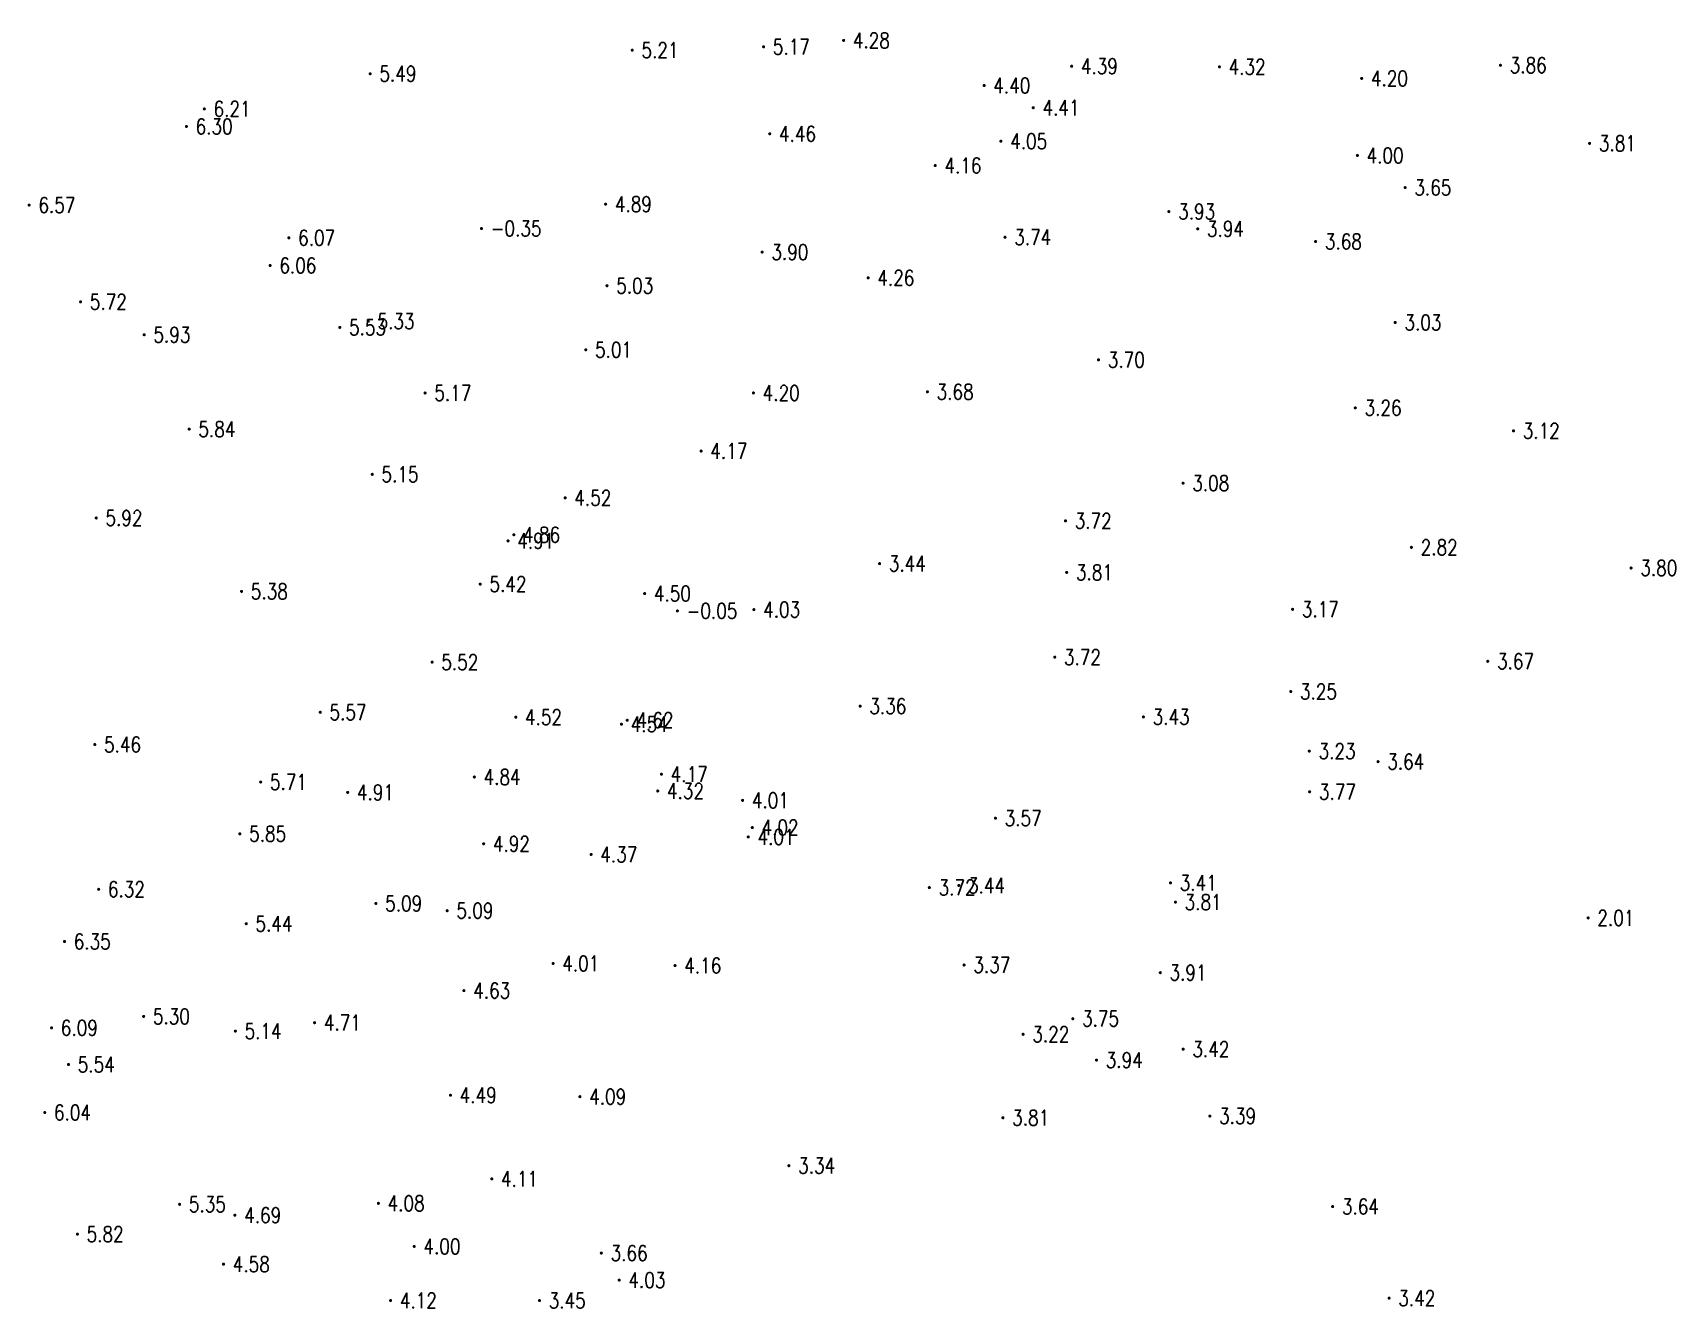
# Model space of a CAD drawing. Extents: x 476861 to 479475, y 2367369 to 2370541.
# Drawn here: x 478972.2 to 479078.1, y 2369335.7 to 2369418.4 of the extents above; entities that cross this region are included whole.
import ezdxf
from ezdxf.enums import TextEntityAlignment as Align

# ---------------------------------------------------------------- set-up
doc = ezdxf.new("R2010")
doc.units = 0
doc.header["$LTSCALE"] = 0.5
doc.layers.get('0').update_dxf_attribs({"linetype": 'CONTINUOUS'})
doc.layers.add('GCD', color=1, linetype='CONTINUOUS')
doc.styles.add('HZ', font='rs.shx', dxfattribs={"width": 0.8, "bigfont": 'hztxt.shx'})

# ---------------------------------------------------------------- blocks, each defined once
blk = doc.blocks.new('GC200')
at = {"linetype": 'Continuous', "const_width": 0.2, "flags": 128}
blk.add_lwpolyline([(-0.1, 0, 1), (0.1, 0, 1)], format="xyb", close=True, dxfattribs=at)

msp = doc.modelspace()

# ---------------------------------------------------------------- block references
at = {"layer": 'GCD', "linetype": 'Continuous'}
ref = msp.add_blockref('GC200', (479019.582, 2369417.5, 5.166), dxfattribs=dict(at, xscale=0.5, yscale=0.5, zscale=0.5))
ref.add_attrib('height', '5.17', dxfattribs={"linetype": 'Continuous', "height": 1, "style": 'HZ', "width": 0.8}).set_placement((479020.182, 2369417.5, 5.166), align=Align.MIDDLE_LEFT)
ref = msp.add_blockref('GC200', (479024.769, 2369417.913, 4.278), dxfattribs=dict(at, xscale=0.5, yscale=0.5, zscale=0.5))
ref.add_attrib('height', '4.28', dxfattribs={"linetype": 'Continuous', "height": 1, "style": 'HZ', "width": 0.8}).set_placement((479025.369, 2369417.913, 4.278), align=Align.MIDDLE_LEFT)
ref = msp.add_blockref('GC200', (479011.068, 2369417.278, 5.21), dxfattribs=dict(at, xscale=0.5, yscale=0.5, zscale=0.5))
ref.add_attrib('height', '5.21', dxfattribs={"linetype": 'Continuous', "height": 1, "style": 'HZ', "width": 0.8}).set_placement((479011.668, 2369417.278, 5.21), align=Align.MIDDLE_LEFT)
ref = msp.add_blockref('GC200', (478994.078, 2369415.753, 5.492), dxfattribs=dict(at, xscale=0.5, yscale=0.5, zscale=0.5))
ref.add_attrib('height', '5.49', dxfattribs={"linetype": 'Continuous', "height": 1, "style": 'HZ', "width": 0.8}).set_placement((478994.678, 2369415.753, 5.492), align=Align.MIDDLE_LEFT)
ref = msp.add_blockref('GC200', (479039.55, 2369416.236, 4.391), dxfattribs=dict(at, xscale=0.5, yscale=0.5, zscale=0.5))
ref.add_attrib('height', '4.39', dxfattribs={"linetype": 'Continuous', "height": 1, "style": 'HZ', "width": 0.8}).set_placement((479040.15, 2369416.236, 4.391), align=Align.MIDDLE_LEFT)
ref = msp.add_blockref('GC200', (479049.129, 2369416.197, 4.316), dxfattribs=dict(at, xscale=0.5, yscale=0.5, zscale=0.5))
ref.add_attrib('height', '4.32', dxfattribs={"linetype": 'Continuous', "height": 1, "style": 'HZ', "width": 0.8}).set_placement((479049.729, 2369416.197, 4.316), align=Align.MIDDLE_LEFT)
ref = msp.add_blockref('GC200', (479058.353, 2369415.45, 4.196), dxfattribs=dict(at, xscale=0.5, yscale=0.5, zscale=0.5))
ref.add_attrib('height', '4.20', dxfattribs={"linetype": 'Continuous', "height": 1, "style": 'HZ', "width": 0.8}).set_placement((479058.953, 2369415.45, 4.196), align=Align.MIDDLE_LEFT)
ref = msp.add_blockref('GC200', (479067.348, 2369416.298, 3.857), dxfattribs=dict(at, xscale=0.5, yscale=0.5, zscale=0.5))
ref.add_attrib('height', '3.86', dxfattribs={"linetype": 'Continuous', "height": 1, "style": 'HZ', "width": 0.8}).set_placement((479067.948, 2369416.298, 3.857), align=Align.MIDDLE_LEFT)
ref = msp.add_blockref('GC200', (479033.877, 2369414.989, 4.395), dxfattribs=dict(at, xscale=0.5, yscale=0.5, zscale=0.5))
ref.add_attrib('height', '4.40', dxfattribs={"linetype": 'Continuous', "height": 1, "style": 'HZ', "width": 0.8}).set_placement((479034.477, 2369414.989, 4.395), align=Align.MIDDLE_LEFT)
ref = msp.add_blockref('GC200', (478983.327, 2369413.47, 6.211), dxfattribs=dict(at, xscale=0.5, yscale=0.5, zscale=0.5))
ref.add_attrib('height', '6.21', dxfattribs={"linetype": 'Continuous', "height": 1, "style": 'HZ', "width": 0.8}).set_placement((478983.927, 2369413.47, 6.211), align=Align.MIDDLE_LEFT)
ref = msp.add_blockref('GC200', (479037.063, 2369413.548, 4.407), dxfattribs=dict(at, xscale=0.5, yscale=0.5, zscale=0.5))
ref.add_attrib('height', '4.41', dxfattribs={"linetype": 'Continuous', "height": 1, "style": 'HZ', "width": 0.8}).set_placement((479037.663, 2369413.548, 4.407), align=Align.MIDDLE_LEFT)
ref = msp.add_blockref('GC200', (478982.165, 2369412.332, 6.301), dxfattribs=dict(at, xscale=0.5, yscale=0.5, zscale=0.5))
ref.add_attrib('height', '6.30', dxfattribs={"linetype": 'Continuous', "height": 1, "style": 'HZ', "width": 0.8}).set_placement((478982.765, 2369412.332, 6.301), align=Align.MIDDLE_LEFT)
ref = msp.add_blockref('GC200', (479019.977, 2369411.857, 4.464), dxfattribs=dict(at, xscale=0.5, yscale=0.5, zscale=0.5))
ref.add_attrib('height', '4.46', dxfattribs={"linetype": 'Continuous', "height": 1, "style": 'HZ', "width": 0.8}).set_placement((479020.577, 2369411.857, 4.464), align=Align.MIDDLE_LEFT)
ref = msp.add_blockref('GC200', (479034.966, 2369411.375, 4.054), dxfattribs=dict(at, xscale=0.5, yscale=0.5, zscale=0.5))
ref.add_attrib('height', '4.05', dxfattribs={"linetype": 'Continuous', "height": 1, "style": 'HZ', "width": 0.8}).set_placement((479035.566, 2369411.375, 4.054), align=Align.MIDDLE_LEFT)
ref = msp.add_blockref('GC200', (479073.129, 2369411.238, 3.808), dxfattribs=dict(at, xscale=0.5, yscale=0.5, zscale=0.5))
ref.add_attrib('height', '3.81', dxfattribs={"linetype": 'Continuous', "height": 1, "style": 'HZ', "width": 0.8}).set_placement((479073.729, 2369411.238, 3.808), align=Align.MIDDLE_LEFT)
ref = msp.add_blockref('GC200', (479058.073, 2369410.454, 3.999), dxfattribs=dict(at, xscale=0.5, yscale=0.5, zscale=0.5))
ref.add_attrib('height', '4.00', dxfattribs={"linetype": 'Continuous', "height": 1, "style": 'HZ', "width": 0.8}).set_placement((479058.673, 2369410.454, 3.999), align=Align.MIDDLE_LEFT)
ref = msp.add_blockref('GC200', (479030.707, 2369409.798, 4.161), dxfattribs=dict(at, xscale=0.5, yscale=0.5, zscale=0.5))
ref.add_attrib('height', '4.16', dxfattribs={"linetype": 'Continuous', "height": 1, "style": 'HZ', "width": 0.8}).set_placement((479031.307, 2369409.798, 4.161), align=Align.MIDDLE_LEFT)
ref = msp.add_blockref('GC200', (479061.17, 2369408.372, 3.652), dxfattribs=dict(at, xscale=0.5, yscale=0.5, zscale=0.5))
ref.add_attrib('height', '3.65', dxfattribs={"linetype": 'Continuous', "height": 1, "style": 'HZ', "width": 0.8}).set_placement((479061.77, 2369408.372, 3.652), align=Align.MIDDLE_LEFT)
ref = msp.add_blockref('GC200', (478971.972, 2369407.238, 6.567), dxfattribs=dict(at, xscale=0.5, yscale=0.5, zscale=0.5))
ref.add_attrib('height', '6.57', dxfattribs={"linetype": 'Continuous', "height": 1, "style": 'HZ', "width": 0.8}).set_placement((478972.572, 2369407.238, 6.567), align=Align.MIDDLE_LEFT)
ref = msp.add_blockref('GC200', (479009.343, 2369407.297, 4.886), dxfattribs=dict(at, xscale=0.5, yscale=0.5, zscale=0.5))
ref.add_attrib('height', '4.89', dxfattribs={"linetype": 'Continuous', "height": 1, "style": 'HZ', "width": 0.8}).set_placement((479009.943, 2369407.297, 4.886), align=Align.MIDDLE_LEFT)
ref = msp.add_blockref('GC200', (479045.855, 2369406.814, 3.93), dxfattribs=dict(at, xscale=0.5, yscale=0.5, zscale=0.5))
ref.add_attrib('height', '3.93', dxfattribs={"linetype": 'Continuous', "height": 1, "style": 'HZ', "width": 0.8}).set_placement((479046.455, 2369406.814, 3.93), align=Align.MIDDLE_LEFT)
ref = msp.add_blockref('GC200', (478988.809, 2369405.116, 6.072), dxfattribs=dict(at, xscale=0.5, yscale=0.5, zscale=0.5))
ref.add_attrib('height', '6.07', dxfattribs={"linetype": 'Continuous', "height": 1, "style": 'HZ', "width": 0.8}).set_placement((478989.409, 2369405.116, 6.072), align=Align.MIDDLE_LEFT)
ref = msp.add_blockref('GC200', (479001.293, 2369405.716, -0.35), dxfattribs=dict(at, xscale=0.5, yscale=0.5, zscale=0.5))
ref.add_attrib('height', '-0.35', dxfattribs={"linetype": 'Continuous', "height": 1, "style": 'HZ', "width": 0.8}).set_placement((479001.893, 2369405.716, -0.35), align=Align.MIDDLE_LEFT)
ref = msp.add_blockref('GC200', (479035.231, 2369405.15, 3.743), dxfattribs=dict(at, xscale=0.5, yscale=0.5, zscale=0.5))
ref.add_attrib('height', '3.74', dxfattribs={"linetype": 'Continuous', "height": 1, "style": 'HZ', "width": 0.8}).set_placement((479035.831, 2369405.15, 3.743), align=Align.MIDDLE_LEFT)
ref = msp.add_blockref('GC200', (479047.722, 2369405.696, 3.941), dxfattribs=dict(at, xscale=0.5, yscale=0.5, zscale=0.5))
ref.add_attrib('height', '3.94', dxfattribs={"linetype": 'Continuous', "height": 1, "style": 'HZ', "width": 0.8}).set_placement((479048.322, 2369405.696, 3.941), align=Align.MIDDLE_LEFT)
ref = msp.add_blockref('GC200', (479055.367, 2369404.875, 3.678), dxfattribs=dict(at, xscale=0.5, yscale=0.5, zscale=0.5))
ref.add_attrib('height', '3.68', dxfattribs={"linetype": 'Continuous', "height": 1, "style": 'HZ', "width": 0.8}).set_placement((479055.967, 2369404.875, 3.678), align=Align.MIDDLE_LEFT)
ref = msp.add_blockref('GC200', (479019.485, 2369404.191, 3.898), dxfattribs=dict(at, xscale=0.5, yscale=0.5, zscale=0.5))
ref.add_attrib('height', '3.90', dxfattribs={"linetype": 'Continuous', "height": 1, "style": 'HZ', "width": 0.8}).set_placement((479020.085, 2369404.191, 3.898), align=Align.MIDDLE_LEFT)
ref = msp.add_blockref('GC200', (478987.591, 2369403.322, 6.062), dxfattribs=dict(at, xscale=0.5, yscale=0.5, zscale=0.5))
ref.add_attrib('height', '6.06', dxfattribs={"linetype": 'Continuous', "height": 1, "style": 'HZ', "width": 0.8}).set_placement((478988.191, 2369403.322, 6.062), align=Align.MIDDLE_LEFT)
ref = msp.add_blockref('GC200', (479009.43, 2369402.008, 5.025), dxfattribs=dict(at, xscale=0.5, yscale=0.5, zscale=0.5))
ref.add_attrib('height', '5.03', dxfattribs={"linetype": 'Continuous', "height": 1, "style": 'HZ', "width": 0.8}).set_placement((479010.03, 2369402.008, 5.025), align=Align.MIDDLE_LEFT)
ref = msp.add_blockref('GC200', (479026.36, 2369402.518, 4.261), dxfattribs=dict(at, xscale=0.5, yscale=0.5, zscale=0.5))
ref.add_attrib('height', '4.26', dxfattribs={"linetype": 'Continuous', "height": 1, "style": 'HZ', "width": 0.8}).set_placement((479026.96, 2369402.518, 4.261), align=Align.MIDDLE_LEFT)
ref = msp.add_blockref('GC200', (478975.306, 2369400.963, 5.72), dxfattribs=dict(at, xscale=0.5, yscale=0.5, zscale=0.5))
ref.add_attrib('height', '5.72', dxfattribs={"linetype": 'Continuous', "height": 1, "style": 'HZ', "width": 0.8}).set_placement((478975.906, 2369400.963, 5.72), align=Align.MIDDLE_LEFT)
ref = msp.add_blockref('GC200', (478993.956, 2369399.707, 5.331), dxfattribs=dict(at, xscale=0.5, yscale=0.5, zscale=0.5))
ref.add_attrib('height', '5.33', dxfattribs={"linetype": 'Continuous', "height": 1, "style": 'HZ', "width": 0.8}).set_placement((478994.556, 2369399.707, 5.331), align=Align.MIDDLE_LEFT)
ref = msp.add_blockref('GC200', (479060.525, 2369399.628, 3.028), dxfattribs=dict(at, xscale=0.5, yscale=0.5, zscale=0.5))
ref.add_attrib('height', '3.03', dxfattribs={"linetype": 'Continuous', "height": 1, "style": 'HZ', "width": 0.8}).set_placement((479061.125, 2369399.628, 3.028), align=Align.MIDDLE_LEFT)
ref = msp.add_blockref('GC200', (478979.428, 2369398.832, 5.927), dxfattribs=dict(at, xscale=0.5, yscale=0.5, zscale=0.5))
ref.add_attrib('height', '5.93', dxfattribs={"linetype": 'Continuous', "height": 1, "style": 'HZ', "width": 0.8}).set_placement((478980.028, 2369398.832, 5.927), align=Align.MIDDLE_LEFT)
ref = msp.add_blockref('GC200', (478992.109, 2369399.31, 5.527), dxfattribs=dict(at, xscale=0.5, yscale=0.5, zscale=0.5))
ref.add_attrib('height', '5.53', dxfattribs={"linetype": 'Continuous', "height": 1, "style": 'HZ', "width": 0.8}).set_placement((478992.709, 2369399.31, 5.527), align=Align.MIDDLE_LEFT)
ref = msp.add_blockref('GC200', (479008.054, 2369397.859, 5.008), dxfattribs=dict(at, xscale=0.5, yscale=0.5, zscale=0.5))
ref.add_attrib('height', '5.01', dxfattribs={"linetype": 'Continuous', "height": 1, "style": 'HZ', "width": 0.8}).set_placement((479008.654, 2369397.859, 5.008), align=Align.MIDDLE_LEFT)
ref = msp.add_blockref('GC200', (479041.294, 2369397.206, 3.703), dxfattribs=dict(at, xscale=0.5, yscale=0.5, zscale=0.5))
ref.add_attrib('height', '3.70', dxfattribs={"linetype": 'Continuous', "height": 1, "style": 'HZ', "width": 0.8}).set_placement((479041.894, 2369397.206, 3.703), align=Align.MIDDLE_LEFT)
ref = msp.add_blockref('GC200', (478997.636, 2369395.055, 5.168), dxfattribs=dict(at, xscale=0.5, yscale=0.5, zscale=0.5))
ref.add_attrib('height', '5.17', dxfattribs={"linetype": 'Continuous', "height": 1, "style": 'HZ', "width": 0.8}).set_placement((478998.236, 2369395.055, 5.168), align=Align.MIDDLE_LEFT)
ref = msp.add_blockref('GC200', (479018.925, 2369395.057, 4.204), dxfattribs=dict(at, xscale=0.5, yscale=0.5, zscale=0.5))
ref.add_attrib('height', '4.20', dxfattribs={"linetype": 'Continuous', "height": 1, "style": 'HZ', "width": 0.8}).set_placement((479019.525, 2369395.057, 4.204), align=Align.MIDDLE_LEFT)
ref = msp.add_blockref('GC200', (479030.199, 2369395.133, 3.681), dxfattribs=dict(at, xscale=0.5, yscale=0.5, zscale=0.5))
ref.add_attrib('height', '3.68', dxfattribs={"linetype": 'Continuous', "height": 1, "style": 'HZ', "width": 0.8}).set_placement((479030.799, 2369395.133, 3.681), align=Align.MIDDLE_LEFT)
ref = msp.add_blockref('GC200', (479057.94, 2369394.092, 3.256), dxfattribs=dict(at, xscale=0.5, yscale=0.5, zscale=0.5))
ref.add_attrib('height', '3.26', dxfattribs={"linetype": 'Continuous', "height": 1, "style": 'HZ', "width": 0.8}).set_placement((479058.54, 2369394.092, 3.256), align=Align.MIDDLE_LEFT)
ref = msp.add_blockref('GC200', (478982.343, 2369392.716, 5.838), dxfattribs=dict(at, xscale=0.5, yscale=0.5, zscale=0.5))
ref.add_attrib('height', '5.84', dxfattribs={"linetype": 'Continuous', "height": 1, "style": 'HZ', "width": 0.8}).set_placement((478982.943, 2369392.716, 5.838), align=Align.MIDDLE_LEFT)
ref = msp.add_blockref('GC200', (479068.195, 2369392.604, 3.115), dxfattribs=dict(at, xscale=0.5, yscale=0.5, zscale=0.5))
ref.add_attrib('height', '3.12', dxfattribs={"linetype": 'Continuous', "height": 1, "style": 'HZ', "width": 0.8}).set_placement((479068.795, 2369392.604, 3.115), align=Align.MIDDLE_LEFT)
ref = msp.add_blockref('GC200', (479015.532, 2369391.294, 4.17), dxfattribs=dict(at, xscale=0.5, yscale=0.5, zscale=0.5))
ref.add_attrib('height', '4.17', dxfattribs={"linetype": 'Continuous', "height": 1, "style": 'HZ', "width": 0.8}).set_placement((479016.132, 2369391.294, 4.17), align=Align.MIDDLE_LEFT)
ref = msp.add_blockref('GC200', (478994.212, 2369389.783, 5.147), dxfattribs=dict(at, xscale=0.5, yscale=0.5, zscale=0.5))
ref.add_attrib('height', '5.15', dxfattribs={"linetype": 'Continuous', "height": 1, "style": 'HZ', "width": 0.8}).set_placement((478994.812, 2369389.783, 5.147), align=Align.MIDDLE_LEFT)
ref = msp.add_blockref('GC200', (479046.771, 2369389.211, 3.076), dxfattribs=dict(at, xscale=0.5, yscale=0.5, zscale=0.5))
ref.add_attrib('height', '3.08', dxfattribs={"linetype": 'Continuous', "height": 1, "style": 'HZ', "width": 0.8}).set_placement((479047.371, 2369389.211, 3.076), align=Align.MIDDLE_LEFT)
ref = msp.add_blockref('GC200', (479006.717, 2369388.263, 4.516), dxfattribs=dict(at, xscale=0.5, yscale=0.5, zscale=0.5))
ref.add_attrib('height', '4.52', dxfattribs={"linetype": 'Continuous', "height": 1, "style": 'HZ', "width": 0.8}).set_placement((479007.317, 2369388.263, 4.516), align=Align.MIDDLE_LEFT)
ref = msp.add_blockref('GC200', (478976.318, 2369386.954, 5.92), dxfattribs=dict(at, xscale=0.5, yscale=0.5, zscale=0.5))
ref.add_attrib('height', '5.92', dxfattribs={"linetype": 'Continuous', "height": 1, "style": 'HZ', "width": 0.8}).set_placement((478976.918, 2369386.954, 5.92), align=Align.MIDDLE_LEFT)
ref = msp.add_blockref('GC200', (479039.152, 2369386.772, 3.715), dxfattribs=dict(at, xscale=0.5, yscale=0.5, zscale=0.5))
ref.add_attrib('height', '3.72', dxfattribs={"linetype": 'Continuous', "height": 1, "style": 'HZ', "width": 0.8}).set_placement((479039.752, 2369386.772, 3.715), align=Align.MIDDLE_LEFT)
ref = msp.add_blockref('GC200', (479003.392, 2369385.868, 4.861), dxfattribs=dict(at, xscale=0.5, yscale=0.5, zscale=0.5))
ref.add_attrib('height', '4.86', dxfattribs={"linetype": 'Continuous', "height": 1, "style": 'HZ', "width": 0.8}).set_placement((479003.992, 2369385.868, 4.861), align=Align.MIDDLE_LEFT)
ref = msp.add_blockref('GC200', (479003.014, 2369385.47, 4.912), dxfattribs=dict(at, xscale=0.5, yscale=0.5, zscale=0.5))
ref.add_attrib('height', '4.91', dxfattribs={"linetype": 'Continuous', "height": 1, "style": 'HZ', "width": 0.8}).set_placement((479003.614, 2369385.47, 4.912), align=Align.MIDDLE_LEFT)
ref = msp.add_blockref('GC200', (479061.579, 2369385.051, 2.815), dxfattribs=dict(at, xscale=0.5, yscale=0.5, zscale=0.5))
ref.add_attrib('height', '2.82', dxfattribs={"linetype": 'Continuous', "height": 1, "style": 'HZ', "width": 0.8}).set_placement((479062.179, 2369385.051, 2.815), align=Align.MIDDLE_LEFT)
ref = msp.add_blockref('GC200', (479027.1, 2369383.995, 3.444), dxfattribs=dict(at, xscale=0.5, yscale=0.5, zscale=0.5))
ref.add_attrib('height', '3.44', dxfattribs={"linetype": 'Continuous', "height": 1, "style": 'HZ', "width": 0.8}).set_placement((479027.7, 2369383.995, 3.444), align=Align.MIDDLE_LEFT)
ref = msp.add_blockref('GC200', (479075.816, 2369383.711, 3.802), dxfattribs=dict(at, xscale=0.5, yscale=0.5, zscale=0.5))
ref.add_attrib('height', '3.80', dxfattribs={"linetype": 'Continuous', "height": 1, "style": 'HZ', "width": 0.8}).set_placement((479076.416, 2369383.711, 3.802), align=Align.MIDDLE_LEFT)
ref = msp.add_blockref('GC200', (479001.214, 2369382.67, 5.416), dxfattribs=dict(at, xscale=0.5, yscale=0.5, zscale=0.5))
ref.add_attrib('height', '5.42', dxfattribs={"linetype": 'Continuous', "height": 1, "style": 'HZ', "width": 0.8}).set_placement((479001.814, 2369382.67, 5.416), align=Align.MIDDLE_LEFT)
ref = msp.add_blockref('GC200', (479039.227, 2369383.428, 3.805), dxfattribs=dict(at, xscale=0.5, yscale=0.5, zscale=0.5))
ref.add_attrib('height', '3.81', dxfattribs={"linetype": 'Continuous', "height": 1, "style": 'HZ', "width": 0.8}).set_placement((479039.827, 2369383.428, 3.805), align=Align.MIDDLE_LEFT)
ref = msp.add_blockref('GC200', (478985.741, 2369382.197, 5.384), dxfattribs=dict(at, xscale=0.5, yscale=0.5, zscale=0.5))
ref.add_attrib('height', '5.38', dxfattribs={"linetype": 'Continuous', "height": 1, "style": 'HZ', "width": 0.8}).set_placement((478986.341, 2369382.197, 5.384), align=Align.MIDDLE_LEFT)
ref = msp.add_blockref('GC200', (479011.87, 2369382.055, 4.495), dxfattribs=dict(at, xscale=0.5, yscale=0.5, zscale=0.5))
ref.add_attrib('height', '4.50', dxfattribs={"linetype": 'Continuous', "height": 1, "style": 'HZ', "width": 0.8}).set_placement((479012.47, 2369382.055, 4.495), align=Align.MIDDLE_LEFT)
ref = msp.add_blockref('GC200', (479013.993, 2369380.928, -0.045), dxfattribs=dict(at, xscale=0.5, yscale=0.5, zscale=0.5))
ref.add_attrib('height', '-0.05', dxfattribs={"linetype": 'Continuous', "height": 1, "style": 'HZ', "width": 0.8}).set_placement((479014.593, 2369380.928, -0.045), align=Align.MIDDLE_LEFT)
ref = msp.add_blockref('GC200', (479018.952, 2369381.013, 4.034), dxfattribs=dict(at, xscale=0.5, yscale=0.5, zscale=0.5))
ref.add_attrib('height', '4.03', dxfattribs={"linetype": 'Continuous', "height": 1, "style": 'HZ', "width": 0.8}).set_placement((479019.552, 2369381.013, 4.034), align=Align.MIDDLE_LEFT)
ref = msp.add_blockref('GC200', (479053.873, 2369381.032, 3.167), dxfattribs=dict(at, xscale=0.5, yscale=0.5, zscale=0.5))
ref.add_attrib('height', '3.17', dxfattribs={"linetype": 'Continuous', "height": 1, "style": 'HZ', "width": 0.8}).set_placement((479054.473, 2369381.032, 3.167), align=Align.MIDDLE_LEFT)
ref = msp.add_blockref('GC200', (478998.092, 2369377.61, 5.522), dxfattribs=dict(at, xscale=0.5, yscale=0.5, zscale=0.5))
ref.add_attrib('height', '5.52', dxfattribs={"linetype": 'Continuous', "height": 1, "style": 'HZ', "width": 0.8}).set_placement((478998.692, 2369377.61, 5.522), align=Align.MIDDLE_LEFT)
ref = msp.add_blockref('GC200', (479038.453, 2369377.935, 3.721), dxfattribs=dict(at, xscale=0.5, yscale=0.5, zscale=0.5))
ref.add_attrib('height', '3.72', dxfattribs={"linetype": 'Continuous', "height": 1, "style": 'HZ', "width": 0.8}).set_placement((479039.053, 2369377.935, 3.721), align=Align.MIDDLE_LEFT)
ref = msp.add_blockref('GC200', (479066.528, 2369377.663, 3.668), dxfattribs=dict(at, xscale=0.5, yscale=0.5, zscale=0.5))
ref.add_attrib('height', '3.67', dxfattribs={"linetype": 'Continuous', "height": 1, "style": 'HZ', "width": 0.8}).set_placement((479067.128, 2369377.663, 3.668), align=Align.MIDDLE_LEFT)
ref = msp.add_blockref('GC200', (479053.753, 2369375.704, 3.248), dxfattribs=dict(at, xscale=0.5, yscale=0.5, zscale=0.5))
ref.add_attrib('height', '3.25', dxfattribs={"linetype": 'Continuous', "height": 1, "style": 'HZ', "width": 0.8}).set_placement((479054.353, 2369375.704, 3.248), align=Align.MIDDLE_LEFT)
ref = msp.add_blockref('GC200', (478990.843, 2369374.358, 5.567), dxfattribs=dict(at, xscale=0.5, yscale=0.5, zscale=0.5))
ref.add_attrib('height', '5.57', dxfattribs={"linetype": 'Continuous', "height": 1, "style": 'HZ', "width": 0.8}).set_placement((478991.443, 2369374.358, 5.567), align=Align.MIDDLE_LEFT)
ref = msp.add_blockref('GC200', (479003.516, 2369374.043, 4.522), dxfattribs=dict(at, xscale=0.5, yscale=0.5, zscale=0.5))
ref.add_attrib('height', '4.52', dxfattribs={"linetype": 'Continuous', "height": 1, "style": 'HZ', "width": 0.8}).set_placement((479004.116, 2369374.043, 4.522), align=Align.MIDDLE_LEFT)
ref = msp.add_blockref('GC200', (479025.84, 2369374.756, 3.357), dxfattribs=dict(at, xscale=0.5, yscale=0.5, zscale=0.5))
ref.add_attrib('height', '3.36', dxfattribs={"linetype": 'Continuous', "height": 1, "style": 'HZ', "width": 0.8}).set_placement((479026.44, 2369374.756, 3.357), align=Align.MIDDLE_LEFT)
ref = msp.add_blockref('GC200', (479044.201, 2369374.057, 3.425), dxfattribs=dict(at, xscale=0.5, yscale=0.5, zscale=0.5))
ref.add_attrib('height', '3.43', dxfattribs={"linetype": 'Continuous', "height": 1, "style": 'HZ', "width": 0.8}).set_placement((479044.801, 2369374.057, 3.425), align=Align.MIDDLE_LEFT)
ref = msp.add_blockref('GC200', (479010.366, 2369373.587, 4.542), dxfattribs=dict(at, xscale=0.5, yscale=0.5, zscale=0.5))
ref.add_attrib('height', '4.54', dxfattribs={"linetype": 'Continuous', "height": 1, "style": 'HZ', "width": 0.8}).set_placement((479010.966, 2369373.587, 4.542), align=Align.MIDDLE_LEFT)
ref = msp.add_blockref('GC200', (479010.742, 2369373.841, 4.618), dxfattribs=dict(at, xscale=0.5, yscale=0.5, zscale=0.5))
ref.add_attrib('height', '4.62', dxfattribs={"linetype": 'Continuous', "height": 1, "style": 'HZ', "width": 0.8}).set_placement((479011.342, 2369373.841, 4.618), align=Align.MIDDLE_LEFT)
ref = msp.add_blockref('GC200', (478976.227, 2369372.268, 5.46), dxfattribs=dict(at, xscale=0.5, yscale=0.5, zscale=0.5))
ref.add_attrib('height', '5.46', dxfattribs={"linetype": 'Continuous', "height": 1, "style": 'HZ', "width": 0.8}).set_placement((478976.827, 2369372.268, 5.46), align=Align.MIDDLE_LEFT)
ref = msp.add_blockref('GC200', (479054.958, 2369371.842, 3.227), dxfattribs=dict(at, xscale=0.5, yscale=0.5, zscale=0.5))
ref.add_attrib('height', '3.23', dxfattribs={"linetype": 'Continuous', "height": 1, "style": 'HZ', "width": 0.8}).set_placement((479055.558, 2369371.842, 3.227), align=Align.MIDDLE_LEFT)
ref = msp.add_blockref('GC200', (479059.413, 2369371.159, 3.643), dxfattribs=dict(at, xscale=0.5, yscale=0.5, zscale=0.5))
ref.add_attrib('height', '3.64', dxfattribs={"linetype": 'Continuous', "height": 1, "style": 'HZ', "width": 0.8}).set_placement((479060.013, 2369371.159, 3.643), align=Align.MIDDLE_LEFT)
ref = msp.add_blockref('GC200', (478986.979, 2369369.838, 5.714), dxfattribs=dict(at, xscale=0.5, yscale=0.5, zscale=0.5))
ref.add_attrib('height', '5.71', dxfattribs={"linetype": 'Continuous', "height": 1, "style": 'HZ', "width": 0.8}).set_placement((478987.579, 2369369.838, 5.714), align=Align.MIDDLE_LEFT)
ref = msp.add_blockref('GC200', (479000.83, 2369370.163, 4.844), dxfattribs=dict(at, xscale=0.5, yscale=0.5, zscale=0.5))
ref.add_attrib('height', '4.84', dxfattribs={"linetype": 'Continuous', "height": 1, "style": 'HZ', "width": 0.8}).set_placement((479001.43, 2369370.163, 4.844), align=Align.MIDDLE_LEFT)
ref = msp.add_blockref('GC200', (479012.957, 2369370.344, 4.17), dxfattribs=dict(at, xscale=0.5, yscale=0.5, zscale=0.5))
ref.add_attrib('height', '4.17', dxfattribs={"linetype": 'Continuous', "height": 1, "style": 'HZ', "width": 0.8}).set_placement((479013.557, 2369370.344, 4.17), align=Align.MIDDLE_LEFT)
ref = msp.add_blockref('GC200', (478992.62, 2369369.165, 4.914), dxfattribs=dict(at, xscale=0.5, yscale=0.5, zscale=0.5))
ref.add_attrib('height', '4.91', dxfattribs={"linetype": 'Continuous', "height": 1, "style": 'HZ', "width": 0.8}).set_placement((478993.22, 2369369.165, 4.914), align=Align.MIDDLE_LEFT)
ref = msp.add_blockref('GC200', (479012.718, 2369369.256, 4.321), dxfattribs=dict(at, xscale=0.5, yscale=0.5, zscale=0.5))
ref.add_attrib('height', '4.32', dxfattribs={"linetype": 'Continuous', "height": 1, "style": 'HZ', "width": 0.8}).set_placement((479013.318, 2369369.256, 4.321), align=Align.MIDDLE_LEFT)
ref = msp.add_blockref('GC200', (479054.979, 2369369.205, 3.769), dxfattribs=dict(at, xscale=0.5, yscale=0.5, zscale=0.5))
ref.add_attrib('height', '3.77', dxfattribs={"linetype": 'Continuous', "height": 1, "style": 'HZ', "width": 0.8}).set_placement((479055.579, 2369369.205, 3.769), align=Align.MIDDLE_LEFT)
ref = msp.add_blockref('GC200', (479018.22, 2369368.65, 4.013), dxfattribs=dict(at, xscale=0.5, yscale=0.5, zscale=0.5))
ref.add_attrib('height', '4.01', dxfattribs={"linetype": 'Continuous', "height": 1, "style": 'HZ', "width": 0.8}).set_placement((479018.82, 2369368.65, 4.013), align=Align.MIDDLE_LEFT)
ref = msp.add_blockref('GC200', (479018.85, 2369366.884, 4.024), dxfattribs=dict(at, xscale=0.5, yscale=0.5, zscale=0.5))
ref.add_attrib('height', '4.02', dxfattribs={"linetype": 'Continuous', "height": 1, "style": 'HZ', "width": 0.8}).set_placement((479019.45, 2369366.884, 4.024), align=Align.MIDDLE_LEFT)
ref = msp.add_blockref('GC200', (479034.61, 2369367.493, 3.572), dxfattribs=dict(at, xscale=0.5, yscale=0.5, zscale=0.5))
ref.add_attrib('height', '3.57', dxfattribs={"linetype": 'Continuous', "height": 1, "style": 'HZ', "width": 0.8}).set_placement((479035.21, 2369367.493, 3.572), align=Align.MIDDLE_LEFT)
ref = msp.add_blockref('GC200', (478985.631, 2369366.483, 5.853), dxfattribs=dict(at, xscale=0.5, yscale=0.5, zscale=0.5))
ref.add_attrib('height', '5.85', dxfattribs={"linetype": 'Continuous', "height": 1, "style": 'HZ', "width": 0.8}).set_placement((478986.231, 2369366.483, 5.853), align=Align.MIDDLE_LEFT)
ref = msp.add_blockref('GC200', (479001.435, 2369365.834, 4.915), dxfattribs=dict(at, xscale=0.5, yscale=0.5, zscale=0.5))
ref.add_attrib('height', '4.92', dxfattribs={"linetype": 'Continuous', "height": 1, "style": 'HZ', "width": 0.8}).set_placement((479002.035, 2369365.834, 4.915), align=Align.MIDDLE_LEFT)
ref = msp.add_blockref('GC200', (479018.587, 2369366.278, 4.007), dxfattribs=dict(at, xscale=0.5, yscale=0.5, zscale=0.5))
ref.add_attrib('height', '4.01', dxfattribs={"linetype": 'Continuous', "height": 1, "style": 'HZ', "width": 0.8}).set_placement((479019.187, 2369366.278, 4.007), align=Align.MIDDLE_LEFT)
ref = msp.add_blockref('GC200', (479008.4, 2369365.144, 4.372), dxfattribs=dict(at, xscale=0.5, yscale=0.5, zscale=0.5))
ref.add_attrib('height', '4.37', dxfattribs={"linetype": 'Continuous', "height": 1, "style": 'HZ', "width": 0.8}).set_placement((479009, 2369365.144, 4.372), align=Align.MIDDLE_LEFT)
ref = msp.add_blockref('GC200', (478976.479, 2369362.885, 6.318), dxfattribs=dict(at, xscale=0.5, yscale=0.5, zscale=0.5))
ref.add_attrib('height', '6.32', dxfattribs={"linetype": 'Continuous', "height": 1, "style": 'HZ', "width": 0.8}).set_placement((478977.079, 2369362.885, 6.318), align=Align.MIDDLE_LEFT)
ref = msp.add_blockref('GC200', (479030.326, 2369362.997, 3.715), dxfattribs=dict(at, xscale=0.5, yscale=0.5, zscale=0.5))
ref.add_attrib('height', '3.72', dxfattribs={"linetype": 'Continuous', "height": 1, "style": 'HZ', "width": 0.8}).set_placement((479030.926, 2369362.997, 3.715), align=Align.MIDDLE_LEFT)
ref = msp.add_blockref('GC200', (479032.234, 2369363.135, 3.435), dxfattribs=dict(at, xscale=0.5, yscale=0.5, zscale=0.5))
ref.add_attrib('height', '3.44', dxfattribs={"linetype": 'Continuous', "height": 1, "style": 'HZ', "width": 0.8}).set_placement((479032.834, 2369363.135, 3.435), align=Align.MIDDLE_LEFT)
ref = msp.add_blockref('GC200', (479045.958, 2369363.301, 3.405), dxfattribs=dict(at, xscale=0.5, yscale=0.5, zscale=0.5))
ref.add_attrib('height', '3.41', dxfattribs={"linetype": 'Continuous', "height": 1, "style": 'HZ', "width": 0.8}).set_placement((479046.558, 2369363.301, 3.405), align=Align.MIDDLE_LEFT)
ref = msp.add_blockref('GC200', (478994.452, 2369361.965, 5.093), dxfattribs=dict(at, xscale=0.5, yscale=0.5, zscale=0.5))
ref.add_attrib('height', '5.09', dxfattribs={"linetype": 'Continuous', "height": 1, "style": 'HZ', "width": 0.8}).set_placement((478995.052, 2369361.965, 5.093), align=Align.MIDDLE_LEFT)
ref = msp.add_blockref('GC200', (478999.068, 2369361.499, 5.088), dxfattribs=dict(at, xscale=0.5, yscale=0.5, zscale=0.5))
ref.add_attrib('height', '5.09', dxfattribs={"linetype": 'Continuous', "height": 1, "style": 'HZ', "width": 0.8}).set_placement((478999.668, 2369361.499, 5.088), align=Align.MIDDLE_LEFT)
ref = msp.add_blockref('GC200', (479046.278, 2369362.054, 3.814), dxfattribs=dict(at, xscale=0.5, yscale=0.5, zscale=0.5))
ref.add_attrib('height', '3.81', dxfattribs={"linetype": 'Continuous', "height": 1, "style": 'HZ', "width": 0.8}).set_placement((479046.878, 2369362.054, 3.814), align=Align.MIDDLE_LEFT)
ref = msp.add_blockref('GC200', (478986.044, 2369360.654, 5.442), dxfattribs=dict(at, xscale=0.5, yscale=0.5, zscale=0.5))
ref.add_attrib('height', '5.44', dxfattribs={"linetype": 'Continuous', "height": 1, "style": 'HZ', "width": 0.8}).set_placement((478986.644, 2369360.654, 5.442), align=Align.MIDDLE_LEFT)
ref = msp.add_blockref('GC200', (479073.032, 2369361.027, 2.01), dxfattribs=dict(at, xscale=0.5, yscale=0.5, zscale=0.5))
ref.add_attrib('height', '2.01', dxfattribs={"linetype": 'Continuous', "height": 1, "style": 'HZ', "width": 0.8}).set_placement((479073.632, 2369361.027, 2.01), align=Align.MIDDLE_LEFT)
ref = msp.add_blockref('GC200', (478974.264, 2369359.502, 6.348), dxfattribs=dict(at, xscale=0.5, yscale=0.5, zscale=0.5))
ref.add_attrib('height', '6.35', dxfattribs={"linetype": 'Continuous', "height": 1, "style": 'HZ', "width": 0.8}).set_placement((478974.864, 2369359.502, 6.348), align=Align.MIDDLE_LEFT)
ref = msp.add_blockref('GC200', (479005.933, 2369358.077, 4.014), dxfattribs=dict(at, xscale=0.5, yscale=0.5, zscale=0.5))
ref.add_attrib('height', '4.01', dxfattribs={"linetype": 'Continuous', "height": 1, "style": 'HZ', "width": 0.8}).set_placement((479006.533, 2369358.077, 4.014), align=Align.MIDDLE_LEFT)
ref = msp.add_blockref('GC200', (479013.84, 2369357.942, 4.16), dxfattribs=dict(at, xscale=0.5, yscale=0.5, zscale=0.5))
ref.add_attrib('height', '4.16', dxfattribs={"linetype": 'Continuous', "height": 1, "style": 'HZ', "width": 0.8}).set_placement((479014.44, 2369357.942, 4.16), align=Align.MIDDLE_LEFT)
ref = msp.add_blockref('GC200', (479032.579, 2369357.978, 3.374), dxfattribs=dict(at, xscale=0.5, yscale=0.5, zscale=0.5))
ref.add_attrib('height', '3.37', dxfattribs={"linetype": 'Continuous', "height": 1, "style": 'HZ', "width": 0.8}).set_placement((479033.179, 2369357.978, 3.374), align=Align.MIDDLE_LEFT)
ref = msp.add_blockref('GC200', (479045.296, 2369357.482, 3.911), dxfattribs=dict(at, xscale=0.5, yscale=0.5, zscale=0.5))
ref.add_attrib('height', '3.91', dxfattribs={"linetype": 'Continuous', "height": 1, "style": 'HZ', "width": 0.8}).set_placement((479045.896, 2369357.482, 3.911), align=Align.MIDDLE_LEFT)
ref = msp.add_blockref('GC200', (479000.154, 2369356.317, 4.631), dxfattribs=dict(at, xscale=0.5, yscale=0.5, zscale=0.5))
ref.add_attrib('height', '4.63', dxfattribs={"linetype": 'Continuous', "height": 1, "style": 'HZ', "width": 0.8}).set_placement((479000.754, 2369356.317, 4.631), align=Align.MIDDLE_LEFT)
ref = msp.add_blockref('GC200', (478973.427, 2369353.904, 6.09), dxfattribs=dict(at, xscale=0.5, yscale=0.5, zscale=0.5))
ref.add_attrib('height', '6.09', dxfattribs={"linetype": 'Continuous', "height": 1, "style": 'HZ', "width": 0.8}).set_placement((478974.027, 2369353.904, 6.09), align=Align.MIDDLE_LEFT)
ref = msp.add_blockref('GC200', (478979.393, 2369354.645, 5.298), dxfattribs=dict(at, xscale=0.5, yscale=0.5, zscale=0.5))
ref.add_attrib('height', '5.30', dxfattribs={"linetype": 'Continuous', "height": 1, "style": 'HZ', "width": 0.8}).set_placement((478979.993, 2369354.645, 5.298), align=Align.MIDDLE_LEFT)
ref = msp.add_blockref('GC200', (478990.476, 2369354.238, 4.712), dxfattribs=dict(at, xscale=0.5, yscale=0.5, zscale=0.5))
ref.add_attrib('height', '4.71', dxfattribs={"linetype": 'Continuous', "height": 1, "style": 'HZ', "width": 0.8}).set_placement((478991.076, 2369354.238, 4.712), align=Align.MIDDLE_LEFT)
ref = msp.add_blockref('GC200', (479039.628, 2369354.498, 3.754), dxfattribs=dict(at, xscale=0.5, yscale=0.5, zscale=0.5))
ref.add_attrib('height', '3.75', dxfattribs={"linetype": 'Continuous', "height": 1, "style": 'HZ', "width": 0.8}).set_placement((479040.228, 2369354.498, 3.754), align=Align.MIDDLE_LEFT)
ref = msp.add_blockref('GC200', (478985.338, 2369353.691, 5.139), dxfattribs=dict(at, xscale=0.5, yscale=0.5, zscale=0.5))
ref.add_attrib('height', '5.14', dxfattribs={"linetype": 'Continuous', "height": 1, "style": 'HZ', "width": 0.8}).set_placement((478985.938, 2369353.691, 5.139), align=Align.MIDDLE_LEFT)
ref = msp.add_blockref('GC200', (479036.403, 2369353.486, 3.22), dxfattribs=dict(at, xscale=0.5, yscale=0.5, zscale=0.5))
ref.add_attrib('height', '3.22', dxfattribs={"linetype": 'Continuous', "height": 1, "style": 'HZ', "width": 0.8}).set_placement((479037.003, 2369353.486, 3.22), align=Align.MIDDLE_LEFT)
ref = msp.add_blockref('GC200', (479041.159, 2369351.815, 3.935), dxfattribs=dict(at, xscale=0.5, yscale=0.5, zscale=0.5))
ref.add_attrib('height', '3.94', dxfattribs={"linetype": 'Continuous', "height": 1, "style": 'HZ', "width": 0.8}).set_placement((479041.759, 2369351.815, 3.935), align=Align.MIDDLE_LEFT)
ref = msp.add_blockref('GC200', (479046.778, 2369352.52, 3.42), dxfattribs=dict(at, xscale=0.5, yscale=0.5, zscale=0.5))
ref.add_attrib('height', '3.42', dxfattribs={"linetype": 'Continuous', "height": 1, "style": 'HZ', "width": 0.8}).set_placement((479047.378, 2369352.52, 3.42), align=Align.MIDDLE_LEFT)
ref = msp.add_blockref('GC200', (478974.521, 2369351.528, 5.535), dxfattribs=dict(at, xscale=0.5, yscale=0.5, zscale=0.5))
ref.add_attrib('height', '5.54', dxfattribs={"linetype": 'Continuous', "height": 1, "style": 'HZ', "width": 0.8}).set_placement((478975.121, 2369351.528, 5.535), align=Align.MIDDLE_LEFT)
ref = msp.add_blockref('GC200', (478999.281, 2369349.534, 4.489), dxfattribs=dict(at, xscale=0.5, yscale=0.5, zscale=0.5))
ref.add_attrib('height', '4.49', dxfattribs={"linetype": 'Continuous', "height": 1, "style": 'HZ', "width": 0.8}).set_placement((478999.881, 2369349.534, 4.489), align=Align.MIDDLE_LEFT)
ref = msp.add_blockref('GC200', (479007.675, 2369349.443, 4.093), dxfattribs=dict(at, xscale=0.5, yscale=0.5, zscale=0.5))
ref.add_attrib('height', '4.09', dxfattribs={"linetype": 'Continuous', "height": 1, "style": 'HZ', "width": 0.8}).set_placement((479008.275, 2369349.443, 4.093), align=Align.MIDDLE_LEFT)
ref = msp.add_blockref('GC200', (478972.982, 2369348.412, 6.042), dxfattribs=dict(at, xscale=0.5, yscale=0.5, zscale=0.5))
ref.add_attrib('height', '6.04', dxfattribs={"linetype": 'Continuous', "height": 1, "style": 'HZ', "width": 0.8}).set_placement((478973.582, 2369348.412, 6.042), align=Align.MIDDLE_LEFT)
ref = msp.add_blockref('GC200', (479035.096, 2369348.077, 3.814), dxfattribs=dict(at, xscale=0.5, yscale=0.5, zscale=0.5))
ref.add_attrib('height', '3.81', dxfattribs={"linetype": 'Continuous', "height": 1, "style": 'HZ', "width": 0.8}).set_placement((479035.696, 2369348.077, 3.814), align=Align.MIDDLE_LEFT)
ref = msp.add_blockref('GC200', (479048.51, 2369348.187, 3.387), dxfattribs=dict(at, xscale=0.5, yscale=0.5, zscale=0.5))
ref.add_attrib('height', '3.39', dxfattribs={"linetype": 'Continuous', "height": 1, "style": 'HZ', "width": 0.8}).set_placement((479049.11, 2369348.187, 3.387), align=Align.MIDDLE_LEFT)
ref = msp.add_blockref('GC200', (479021.223, 2369344.969, 3.34), dxfattribs=dict(at, xscale=0.5, yscale=0.5, zscale=0.5))
ref.add_attrib('height', '3.34', dxfattribs={"linetype": 'Continuous', "height": 1, "style": 'HZ', "width": 0.8}).set_placement((479021.823, 2369344.969, 3.34), align=Align.MIDDLE_LEFT)
ref = msp.add_blockref('GC200', (479001.96, 2369344.112, 4.113), dxfattribs=dict(at, xscale=0.5, yscale=0.5, zscale=0.5))
ref.add_attrib('height', '4.11', dxfattribs={"linetype": 'Continuous', "height": 1, "style": 'HZ', "width": 0.8}).set_placement((479002.56, 2369344.112, 4.113), align=Align.MIDDLE_LEFT)
ref = msp.add_blockref('GC200', (478981.726, 2369342.465, 5.346), dxfattribs=dict(at, xscale=0.5, yscale=0.5, zscale=0.5))
ref.add_attrib('height', '5.35', dxfattribs={"linetype": 'Continuous', "height": 1, "style": 'HZ', "width": 0.8}).set_placement((478982.326, 2369342.465, 5.346), align=Align.MIDDLE_LEFT)
ref = msp.add_blockref('GC200', (478994.61, 2369342.53, 4.08), dxfattribs=dict(at, xscale=0.5, yscale=0.5, zscale=0.5))
ref.add_attrib('height', '4.08', dxfattribs={"linetype": 'Continuous', "height": 1, "style": 'HZ', "width": 0.8}).set_placement((478995.21, 2369342.53, 4.08), align=Align.MIDDLE_LEFT)
ref = msp.add_blockref('GC200', (479056.47, 2369342.317, 3.64), dxfattribs=dict(at, xscale=0.5, yscale=0.5, zscale=0.5))
ref.add_attrib('height', '3.64', dxfattribs={"linetype": 'Continuous', "height": 1, "style": 'HZ', "width": 0.8}).set_placement((479057.07, 2369342.317, 3.64), align=Align.MIDDLE_LEFT)
ref = msp.add_blockref('GC200', (478985.309, 2369341.759, 4.694), dxfattribs=dict(at, xscale=0.5, yscale=0.5, zscale=0.5))
ref.add_attrib('height', '4.69', dxfattribs={"linetype": 'Continuous', "height": 1, "style": 'HZ', "width": 0.8}).set_placement((478985.909, 2369341.759, 4.694), align=Align.MIDDLE_LEFT)
ref = msp.add_blockref('GC200', (478975.099, 2369340.532, 5.818), dxfattribs=dict(at, xscale=0.5, yscale=0.5, zscale=0.5))
ref.add_attrib('height', '5.82', dxfattribs={"linetype": 'Continuous', "height": 1, "style": 'HZ', "width": 0.8}).set_placement((478975.699, 2369340.532, 5.818), align=Align.MIDDLE_LEFT)
ref = msp.add_blockref('GC200', (478996.932, 2369339.736, 3.995), dxfattribs=dict(at, xscale=0.5, yscale=0.5, zscale=0.5))
ref.add_attrib('height', '4.00', dxfattribs={"linetype": 'Continuous', "height": 1, "style": 'HZ', "width": 0.8}).set_placement((478997.532, 2369339.736, 3.995), align=Align.MIDDLE_LEFT)
ref = msp.add_blockref('GC200', (479009.063, 2369339.303, 3.657), dxfattribs=dict(at, xscale=0.5, yscale=0.5, zscale=0.5))
ref.add_attrib('height', '3.66', dxfattribs={"linetype": 'Continuous', "height": 1, "style": 'HZ', "width": 0.8}).set_placement((479009.663, 2369339.303, 3.657), align=Align.MIDDLE_LEFT)
ref = msp.add_blockref('GC200', (478984.572, 2369338.584, 4.578), dxfattribs=dict(at, xscale=0.5, yscale=0.5, zscale=0.5))
ref.add_attrib('height', '4.58', dxfattribs={"linetype": 'Continuous', "height": 1, "style": 'HZ', "width": 0.8}).set_placement((478985.172, 2369338.584, 4.578), align=Align.MIDDLE_LEFT)
ref = msp.add_blockref('GC200', (479010.22, 2369337.555, 4.028), dxfattribs=dict(at, xscale=0.5, yscale=0.5, zscale=0.5))
ref.add_attrib('height', '4.03', dxfattribs={"linetype": 'Continuous', "height": 1, "style": 'HZ', "width": 0.8}).set_placement((479010.82, 2369337.555, 4.028), align=Align.MIDDLE_LEFT)
ref = msp.add_blockref('GC200', (478995.401, 2369336.228, 4.122), dxfattribs=dict(at, xscale=0.5, yscale=0.5, zscale=0.5))
ref.add_attrib('height', '4.12', dxfattribs={"linetype": 'Continuous', "height": 1, "style": 'HZ', "width": 0.8}).set_placement((478996.001, 2369336.228, 4.122), align=Align.MIDDLE_LEFT)
ref = msp.add_blockref('GC200', (479005.051, 2369336.223, 3.449), dxfattribs=dict(at, xscale=0.5, yscale=0.5, zscale=0.5))
ref.add_attrib('height', '3.45', dxfattribs={"linetype": 'Continuous', "height": 1, "style": 'HZ', "width": 0.8}).set_placement((479005.651, 2369336.223, 3.449), align=Align.MIDDLE_LEFT)
ref = msp.add_blockref('GC200', (479060.127, 2369336.382, 3.42), dxfattribs=dict(at, xscale=0.5, yscale=0.5, zscale=0.5))
ref.add_attrib('height', '3.42', dxfattribs={"linetype": 'Continuous', "height": 1, "style": 'HZ', "width": 0.8}).set_placement((479060.727, 2369336.382, 3.42), align=Align.MIDDLE_LEFT)

doc.saveas('drawing.dxf')
